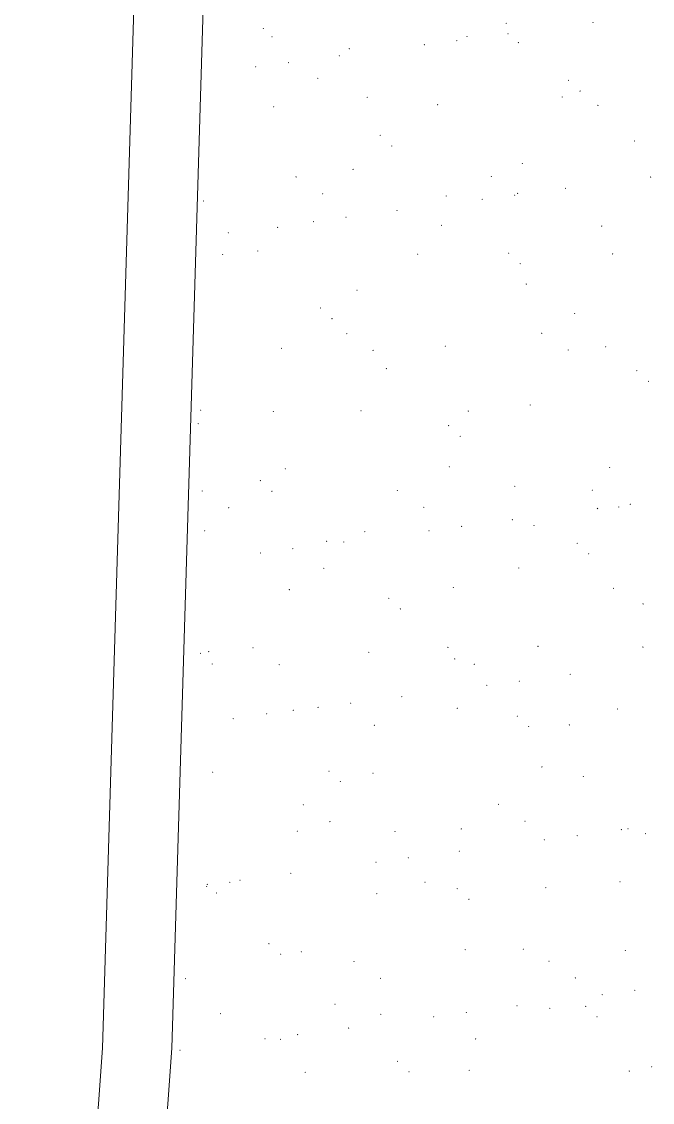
# Model space of a CAD drawing. Header units: millimetres. Extents: x 0 to 414, y 0 to 292.
# Drawn here: x 288.58 to 300.48, y 146.34 to 166.72 of the extents above; entities that cross this region are included whole.
import ezdxf

# ---------------------------------------------------------------- set-up
doc = ezdxf.new("R2010")
doc.units = ezdxf.units.MM

msp = doc.modelspace()

# ---------------------------------------------------------------- hatches: boundary and pattern name
h = msp.add_hatch(color=0)
h.dxf.hatch_style = 2
h.paths.add_polyline_path([(293.144222, 166.582725), (293.131169, 166.595778), (293.144222, 166.608831), (293.157275, 166.595778)])
h = msp.add_hatch(color=0)
h.dxf.hatch_style = 2
h.paths.add_polyline_path([(297.726806, 166.677975), (297.713753, 166.691028), (297.726806, 166.704081), (297.739858, 166.691028)])
h = msp.add_hatch(color=0)
h.dxf.hatch_style = 2
h.paths.add_polyline_path([(299.363694, 166.692086), (299.350642, 166.705139), (299.363694, 166.718192), (299.376747, 166.705139)])
h = msp.add_hatch(color=0)
h.dxf.hatch_style = 2
h.paths.add_polyline_path([(293.3065, 166.423975), (293.293447, 166.437028), (293.3065, 166.450081), (293.319553, 166.437028)])
h = msp.add_hatch(color=0)
h.dxf.hatch_style = 2
h.paths.add_polyline_path([(296.795472, 166.353419), (296.782419, 166.366472), (296.795472, 166.379525), (296.808525, 166.366472)])
h = msp.add_hatch(color=0)
h.dxf.hatch_style = 2
h.paths.add_polyline_path([(296.985972, 166.431031), (296.972919, 166.444083), (296.985972, 166.457136), (296.999025, 166.444083)])
h = msp.add_hatch(color=0)
h.dxf.hatch_style = 2
h.paths.add_polyline_path([(297.758556, 166.480419), (297.745503, 166.493472), (297.758556, 166.506525), (297.771608, 166.493472)])
h = msp.add_hatch(color=0)
h.dxf.hatch_style = 2
h.paths.add_polyline_path([(294.763472, 166.198197), (294.750419, 166.21125), (294.763472, 166.224303), (294.776525, 166.21125)])
h = msp.add_hatch(color=0)
h.dxf.hatch_style = 2
h.paths.add_polyline_path([(296.181639, 166.275808), (296.168586, 166.288861), (296.181639, 166.301914), (296.194692, 166.288861)])
h = msp.add_hatch(color=0)
h.dxf.hatch_style = 2
h.paths.add_polyline_path([(297.956111, 166.314614), (297.943058, 166.327667), (297.956111, 166.340719), (297.969164, 166.327667)])
h = msp.add_hatch(color=0)
h.dxf.hatch_style = 2
h.paths.add_polyline_path([(293.616944, 165.937142), (293.603892, 165.950194), (293.616944, 165.963247), (293.629997, 165.950194)])
h = msp.add_hatch(color=0)
h.dxf.hatch_style = 2
h.paths.add_polyline_path([(294.5765, 166.064142), (294.563447, 166.077194), (294.5765, 166.090247), (294.589553, 166.077194)])
h = msp.add_hatch(color=0)
h.dxf.hatch_style = 2
h.paths.add_polyline_path([(292.999583, 165.856003), (292.986531, 165.869056), (292.999583, 165.882108), (293.012636, 165.869056)])
h = msp.add_hatch(color=0)
h.dxf.hatch_style = 2
h.paths.add_polyline_path([(294.174333, 165.640808), (294.161281, 165.653861), (294.174333, 165.666914), (294.187386, 165.653861)])
h = msp.add_hatch(color=0)
h.dxf.hatch_style = 2
h.paths.add_polyline_path([(298.901556, 165.602003), (298.888503, 165.615056), (298.901556, 165.628108), (298.914608, 165.615056)])
h = msp.add_hatch(color=0)
h.dxf.hatch_style = 2
h.paths.add_polyline_path([(299.120278, 165.400919), (299.107225, 165.413972), (299.120278, 165.427025), (299.133331, 165.413972)])
h = msp.add_hatch(color=0)
h.dxf.hatch_style = 2
h.paths.add_polyline_path([(293.33825, 165.104586), (293.325197, 165.117639), (293.33825, 165.130692), (293.351303, 165.117639)])
h = msp.add_hatch(color=0)
h.dxf.hatch_style = 2
h.paths.add_polyline_path([(295.102139, 165.280975), (295.089086, 165.294028), (295.102139, 165.307081), (295.115192, 165.294028)])
h = msp.add_hatch(color=0)
h.dxf.hatch_style = 2
h.paths.add_polyline_path([(296.432111, 165.143392), (296.419058, 165.156444), (296.432111, 165.169497), (296.445164, 165.156444)])
h = msp.add_hatch(color=0)
h.dxf.hatch_style = 2
h.paths.add_polyline_path([(298.781611, 165.288031), (298.768558, 165.301083), (298.781611, 165.314136), (298.794664, 165.301083)])
h = msp.add_hatch(color=0)
h.dxf.hatch_style = 2
h.paths.add_polyline_path([(299.455417, 165.129281), (299.442364, 165.142333), (299.455417, 165.155386), (299.468469, 165.142333)])
h = msp.add_hatch(color=0)
h.dxf.hatch_style = 2
h.paths.add_polyline_path([(295.349083, 164.564836), (295.336031, 164.577889), (295.349083, 164.590942), (295.362136, 164.577889)])
h = msp.add_hatch(color=0)
h.dxf.hatch_style = 2
h.paths.add_polyline_path([(295.567806, 164.363753), (295.554753, 164.376806), (295.567806, 164.389858), (295.580858, 164.376806)])
h = msp.add_hatch(color=0)
h.dxf.hatch_style = 2
h.paths.add_polyline_path([(300.146861, 164.459003), (300.133808, 164.472056), (300.146861, 164.485108), (300.159914, 164.472056)])
h = msp.add_hatch(color=0)
h.dxf.hatch_style = 2
h.paths.add_polyline_path([(294.837556, 163.922781), (294.824503, 163.935833), (294.837556, 163.948886), (294.850608, 163.935833)])
h = msp.add_hatch(color=0)
h.dxf.hatch_style = 2
h.paths.add_polyline_path([(298.030194, 164.035669), (298.017142, 164.048722), (298.030194, 164.061775), (298.043247, 164.048722)])
h = msp.add_hatch(color=0)
h.dxf.hatch_style = 2
h.paths.add_polyline_path([(293.761583, 163.781669), (293.748531, 163.794722), (293.761583, 163.807775), (293.774636, 163.794722)])
h = msp.add_hatch(color=0)
h.dxf.hatch_style = 2
h.paths.add_polyline_path([(297.444583, 163.788725), (297.431531, 163.801778), (297.444583, 163.814831), (297.457636, 163.801778)])
h = msp.add_hatch(color=0)
h.dxf.hatch_style = 2
h.paths.add_polyline_path([(300.45025, 163.778142), (300.437197, 163.791194), (300.45025, 163.804247), (300.463303, 163.791194)])
h = msp.add_hatch(color=0)
h.dxf.hatch_style = 2
h.paths.add_polyline_path([(298.845111, 163.566475), (298.832058, 163.579528), (298.845111, 163.592581), (298.858164, 163.579528)])
h = msp.add_hatch(color=0)
h.dxf.hatch_style = 2
h.paths.add_polyline_path([(292.015333, 163.326586), (292.002281, 163.339639), (292.015333, 163.352692), (292.028386, 163.339639)])
h = msp.add_hatch(color=0)
h.dxf.hatch_style = 2
h.paths.add_polyline_path([(294.262528, 163.464169), (294.249475, 163.477222), (294.262528, 163.490275), (294.275581, 163.477222)])
h = msp.add_hatch(color=0)
h.dxf.hatch_style = 2
h.paths.add_polyline_path([(296.594389, 163.421836), (296.581336, 163.434889), (296.594389, 163.447942), (296.607442, 163.434889)])
h = msp.add_hatch(color=0)
h.dxf.hatch_style = 2
h.paths.add_polyline_path([(297.271722, 163.358336), (297.258669, 163.371389), (297.271722, 163.384442), (297.284775, 163.371389)])
h = msp.add_hatch(color=0)
h.dxf.hatch_style = 2
h.paths.add_polyline_path([(297.885556, 163.439475), (297.872503, 163.452528), (297.885556, 163.465581), (297.898608, 163.452528)])
h = msp.add_hatch(color=0)
h.dxf.hatch_style = 2
h.paths.add_polyline_path([(297.942, 163.471225), (297.928947, 163.484278), (297.942, 163.497331), (297.955053, 163.484278)])
h = msp.add_hatch(color=0)
h.dxf.hatch_style = 2
h.paths.add_polyline_path([(295.666583, 163.146669), (295.653531, 163.159722), (295.666583, 163.172775), (295.679636, 163.159722)])
h = msp.add_hatch(color=0)
h.dxf.hatch_style = 2
h.paths.add_polyline_path([(294.089667, 162.938531), (294.076614, 162.951583), (294.089667, 162.964636), (294.102719, 162.951583)])
h = msp.add_hatch(color=0)
h.dxf.hatch_style = 2
h.paths.add_polyline_path([(294.7035, 163.019669), (294.690447, 163.032722), (294.7035, 163.045775), (294.716553, 163.032722)])
h = msp.add_hatch(color=0)
h.dxf.hatch_style = 2
h.paths.add_polyline_path([(296.506194, 162.867975), (296.493142, 162.881028), (296.506194, 162.894081), (296.519247, 162.881028)])
h = msp.add_hatch(color=0)
h.dxf.hatch_style = 2
h.paths.add_polyline_path([(292.484528, 162.726864), (292.471475, 162.739917), (292.484528, 162.752969), (292.497581, 162.739917)])
h = msp.add_hatch(color=0)
h.dxf.hatch_style = 2
h.paths.add_polyline_path([(293.412333, 162.829169), (293.399281, 162.842222), (293.412333, 162.855275), (293.425386, 162.842222)])
h = msp.add_hatch(color=0)
h.dxf.hatch_style = 2
h.paths.add_polyline_path([(299.5295, 162.853864), (299.516447, 162.866917), (299.5295, 162.879969), (299.542553, 162.866917)])
h = msp.add_hatch(color=0)
h.dxf.hatch_style = 2
h.paths.add_polyline_path([(292.375167, 162.317642), (292.362114, 162.330694), (292.375167, 162.343747), (292.388219, 162.330694)])
h = msp.add_hatch(color=0)
h.dxf.hatch_style = 2
h.paths.add_polyline_path([(293.041917, 162.384669), (293.028864, 162.397722), (293.041917, 162.410775), (293.054969, 162.397722)])
h = msp.add_hatch(color=0)
h.dxf.hatch_style = 2
h.paths.add_polyline_path([(296.054639, 162.324697), (296.041586, 162.33775), (296.054639, 162.350803), (296.067692, 162.33775)])
h = msp.add_hatch(color=0)
h.dxf.hatch_style = 2
h.paths.add_polyline_path([(297.772667, 162.345864), (297.759614, 162.358917), (297.772667, 162.371969), (297.785719, 162.358917)])
h = msp.add_hatch(color=0)
h.dxf.hatch_style = 2
h.paths.add_polyline_path([(299.734111, 162.328225), (299.721058, 162.341278), (299.734111, 162.354331), (299.747164, 162.341278)])
h = msp.add_hatch(color=0)
h.dxf.hatch_style = 2
h.paths.add_polyline_path([(297.991389, 162.144781), (297.978336, 162.157833), (297.991389, 162.170886), (298.004442, 162.157833)])
h = msp.add_hatch(color=0)
h.dxf.hatch_style = 2
h.paths.add_polyline_path([(294.911639, 161.643836), (294.898586, 161.656889), (294.911639, 161.669942), (294.924692, 161.656889)])
h = msp.add_hatch(color=0)
h.dxf.hatch_style = 2
h.paths.add_polyline_path([(298.104278, 161.760253), (298.091225, 161.773306), (298.104278, 161.786358), (298.117331, 161.773306)])
h = msp.add_hatch(color=0)
h.dxf.hatch_style = 2
h.paths.add_polyline_path([(294.220194, 161.308697), (294.207142, 161.32175), (294.220194, 161.334803), (294.233247, 161.32175)])
h = msp.add_hatch(color=0)
h.dxf.hatch_style = 2
h.paths.add_polyline_path([(294.438917, 161.107614), (294.425864, 161.120667), (294.438917, 161.133719), (294.451969, 161.120667)])
h = msp.add_hatch(color=0)
h.dxf.hatch_style = 2
h.paths.add_polyline_path([(299.017972, 161.202864), (299.004919, 161.215917), (299.017972, 161.228969), (299.031025, 161.215917)])
h = msp.add_hatch(color=0)
h.dxf.hatch_style = 2
h.paths.add_polyline_path([(294.717611, 160.825392), (294.704558, 160.838444), (294.717611, 160.851497), (294.730664, 160.838444)])
h = msp.add_hatch(color=0)
h.dxf.hatch_style = 2
h.paths.add_polyline_path([(298.397083, 160.832447), (298.384031, 160.8455), (298.397083, 160.858553), (298.410136, 160.8455)])
h = msp.add_hatch(color=0)
h.dxf.hatch_style = 2
h.paths.add_polyline_path([(293.486417, 160.550225), (293.473364, 160.563278), (293.486417, 160.576331), (293.499469, 160.563278)])
h = msp.add_hatch(color=0)
h.dxf.hatch_style = 2
h.paths.add_polyline_path([(295.215028, 160.507892), (295.201975, 160.520944), (295.215028, 160.533997), (295.228081, 160.520944)])
h = msp.add_hatch(color=0)
h.dxf.hatch_style = 2
h.paths.add_polyline_path([(296.580278, 160.589031), (296.567225, 160.602083), (296.580278, 160.615136), (296.593331, 160.602083)])
h = msp.add_hatch(color=0)
h.dxf.hatch_style = 2
h.paths.add_polyline_path([(298.8945, 160.514947), (298.881447, 160.528), (298.8945, 160.541053), (298.907553, 160.528)])
h = msp.add_hatch(color=0)
h.dxf.hatch_style = 2
h.paths.add_polyline_path([(299.603583, 160.574919), (299.590531, 160.587972), (299.603583, 160.601025), (299.616636, 160.587972)])
h = msp.add_hatch(color=0)
h.dxf.hatch_style = 2
h.paths.add_polyline_path([(295.4655, 160.165697), (295.452447, 160.17875), (295.4655, 160.191803), (295.478553, 160.17875)])
h = msp.add_hatch(color=0)
h.dxf.hatch_style = 2
h.paths.add_polyline_path([(300.192722, 160.126892), (300.179669, 160.139944), (300.192722, 160.152997), (300.205775, 160.139944)])
h = msp.add_hatch(color=0)
h.dxf.hatch_style = 2
h.paths.add_polyline_path([(300.411444, 159.925808), (300.398392, 159.938861), (300.411444, 159.951914), (300.424497, 159.938861)])
h = msp.add_hatch(color=0)
h.dxf.hatch_style = 2
h.paths.add_polyline_path([(298.178361, 159.481308), (298.165308, 159.494361), (298.178361, 159.507414), (298.191414, 159.494361)])
h = msp.add_hatch(color=0)
h.dxf.hatch_style = 2
h.paths.add_polyline_path([(291.962417, 159.382531), (291.949364, 159.395583), (291.962417, 159.408636), (291.975469, 159.395583)])
h = msp.add_hatch(color=0)
h.dxf.hatch_style = 2
h.paths.add_polyline_path([(293.331194, 159.357836), (293.318142, 159.370889), (293.331194, 159.383942), (293.344247, 159.370889)])
h = msp.add_hatch(color=0)
h.dxf.hatch_style = 2
h.paths.add_polyline_path([(294.985722, 159.368419), (294.972669, 159.381472), (294.985722, 159.394525), (294.998775, 159.381472)])
h = msp.add_hatch(color=0)
h.dxf.hatch_style = 2
h.paths.add_polyline_path([(297.010667, 159.364892), (296.997614, 159.377944), (297.010667, 159.390997), (297.023719, 159.377944)])
h = msp.add_hatch(color=0)
h.dxf.hatch_style = 2
h.paths.add_polyline_path([(291.913028, 159.128531), (291.899975, 159.141583), (291.913028, 159.154636), (291.926081, 159.141583)])
h = msp.add_hatch(color=0)
h.dxf.hatch_style = 2
h.paths.add_polyline_path([(296.64025, 159.089725), (296.627197, 159.102778), (296.64025, 159.115831), (296.653303, 159.102778)])
h = msp.add_hatch(color=0)
h.dxf.hatch_style = 2
h.paths.add_polyline_path([(296.858972, 158.888642), (296.845919, 158.901694), (296.858972, 158.914747), (296.872025, 158.901694)])
h = msp.add_hatch(color=0)
h.dxf.hatch_style = 2
h.paths.add_polyline_path([(293.5605, 158.274808), (293.547447, 158.287861), (293.5605, 158.300914), (293.573553, 158.287861)])
h = msp.add_hatch(color=0)
h.dxf.hatch_style = 2
h.paths.add_polyline_path([(296.654361, 158.313614), (296.641308, 158.326667), (296.654361, 158.339719), (296.667414, 158.326667)])
h = msp.add_hatch(color=0)
h.dxf.hatch_style = 2
h.paths.add_polyline_path([(299.677667, 158.299503), (299.664614, 158.312556), (299.677667, 158.325608), (299.690719, 158.312556)])
h = msp.add_hatch(color=0)
h.dxf.hatch_style = 2
h.paths.add_polyline_path([(293.087778, 158.052558), (293.074725, 158.065611), (293.087778, 158.078664), (293.100831, 158.065611)])
h = msp.add_hatch(color=0)
h.dxf.hatch_style = 2
h.paths.add_polyline_path([(291.990639, 157.858531), (291.977586, 157.871583), (291.990639, 157.884636), (292.003692, 157.871583)])
h = msp.add_hatch(color=0)
h.dxf.hatch_style = 2
h.paths.add_polyline_path([(293.3065, 157.851475), (293.293447, 157.864528), (293.3065, 157.877581), (293.319553, 157.864528)])
h = msp.add_hatch(color=0)
h.dxf.hatch_style = 2
h.paths.add_polyline_path([(295.673639, 157.865586), (295.660586, 157.878639), (295.673639, 157.891692), (295.686692, 157.878639)])
h = msp.add_hatch(color=0)
h.dxf.hatch_style = 2
h.paths.add_polyline_path([(297.889083, 157.946725), (297.876031, 157.959778), (297.889083, 157.972831), (297.902136, 157.959778)])
h = msp.add_hatch(color=0)
h.dxf.hatch_style = 2
h.paths.add_polyline_path([(299.353111, 157.872642), (299.340058, 157.885694), (299.353111, 157.898747), (299.366164, 157.885694)])
h = msp.add_hatch(color=0)
h.dxf.hatch_style = 2
h.paths.add_polyline_path([(300.065722, 157.608058), (300.052669, 157.621111), (300.065722, 157.634164), (300.078775, 157.621111)])
h = msp.add_hatch(color=0)
h.dxf.hatch_style = 2
h.paths.add_polyline_path([(292.491583, 157.541031), (292.478531, 157.554083), (292.491583, 157.567136), (292.504636, 157.554083)])
h = msp.add_hatch(color=0)
h.dxf.hatch_style = 2
h.paths.add_polyline_path([(296.171056, 157.548086), (296.158003, 157.561139), (296.171056, 157.574192), (296.184108, 157.561139)])
h = msp.add_hatch(color=0)
h.dxf.hatch_style = 2
h.paths.add_polyline_path([(299.448361, 157.526919), (299.435308, 157.539972), (299.448361, 157.553025), (299.461414, 157.539972)])
h = msp.add_hatch(color=0)
h.dxf.hatch_style = 2
h.paths.add_polyline_path([(299.850528, 157.555142), (299.837475, 157.568194), (299.850528, 157.581247), (299.863581, 157.568194)])
h = msp.add_hatch(color=0)
h.dxf.hatch_style = 2
h.paths.add_polyline_path([(296.883667, 157.188253), (296.870614, 157.201306), (296.883667, 157.214358), (296.896719, 157.201306)])
h = msp.add_hatch(color=0)
h.dxf.hatch_style = 2
h.paths.add_polyline_path([(297.843222, 157.315253), (297.830169, 157.328306), (297.843222, 157.341358), (297.856275, 157.328306)])
h = msp.add_hatch(color=0)
h.dxf.hatch_style = 2
h.paths.add_polyline_path([(298.252444, 157.205892), (298.239392, 157.218944), (298.252444, 157.231997), (298.265497, 157.218944)])
h = msp.add_hatch(color=0)
h.dxf.hatch_style = 2
h.paths.add_polyline_path([(292.0365, 157.103586), (292.023447, 157.116639), (292.0365, 157.129692), (292.049553, 157.116639)])
h = msp.add_hatch(color=0)
h.dxf.hatch_style = 2
h.paths.add_polyline_path([(295.059806, 157.089475), (295.046753, 157.102528), (295.059806, 157.115581), (295.072858, 157.102528)])
h = msp.add_hatch(color=0)
h.dxf.hatch_style = 2
h.paths.add_polyline_path([(296.269833, 157.107114), (296.256781, 157.120167), (296.269833, 157.133219), (296.282886, 157.120167)])
h = msp.add_hatch(color=0)
h.dxf.hatch_style = 2
h.paths.add_polyline_path([(293.701611, 156.768447), (293.688558, 156.7815), (293.701611, 156.794553), (293.714664, 156.7815)])
h = msp.add_hatch(color=0)
h.dxf.hatch_style = 2
h.paths.add_polyline_path([(294.336611, 156.909558), (294.323558, 156.922611), (294.336611, 156.935664), (294.349664, 156.922611)])
h = msp.add_hatch(color=0)
h.dxf.hatch_style = 2
h.paths.add_polyline_path([(294.664694, 156.895447), (294.651642, 156.9085), (294.664694, 156.921553), (294.677747, 156.9085)])
h = msp.add_hatch(color=0)
h.dxf.hatch_style = 2
h.paths.add_polyline_path([(299.063833, 156.870753), (299.050781, 156.883806), (299.063833, 156.896858), (299.076886, 156.883806)])
h = msp.add_hatch(color=0)
h.dxf.hatch_style = 2
h.paths.add_polyline_path([(293.087778, 156.687308), (293.074725, 156.700361), (293.087778, 156.713414), (293.100831, 156.700361)])
h = msp.add_hatch(color=0)
h.dxf.hatch_style = 2
h.paths.add_polyline_path([(299.282556, 156.669669), (299.269503, 156.682722), (299.282556, 156.695775), (299.295608, 156.682722)])
h = msp.add_hatch(color=0)
h.dxf.hatch_style = 2
h.paths.add_polyline_path([(294.283694, 156.398031), (294.270642, 156.411083), (294.283694, 156.424136), (294.296747, 156.411083)])
h = msp.add_hatch(color=0)
h.dxf.hatch_style = 2
h.paths.add_polyline_path([(297.963167, 156.405086), (297.950114, 156.418139), (297.963167, 156.431192), (297.976219, 156.418139)])
h = msp.add_hatch(color=0)
h.dxf.hatch_style = 2
h.paths.add_polyline_path([(293.634583, 155.995864), (293.621531, 156.008917), (293.634583, 156.021969), (293.647636, 156.008917)])
h = msp.add_hatch(color=0)
h.dxf.hatch_style = 2
h.paths.add_polyline_path([(296.728444, 156.034669), (296.715392, 156.047722), (296.728444, 156.060775), (296.741497, 156.047722)])
h = msp.add_hatch(color=0)
h.dxf.hatch_style = 2
h.paths.add_polyline_path([(299.75175, 156.020558), (299.738697, 156.033611), (299.75175, 156.046664), (299.764803, 156.033611)])
h = msp.add_hatch(color=0)
h.dxf.hatch_style = 2
h.paths.add_polyline_path([(295.511361, 155.833586), (295.498308, 155.846639), (295.511361, 155.859692), (295.524414, 155.846639)])
h = msp.add_hatch(color=0)
h.dxf.hatch_style = 2
h.paths.add_polyline_path([(300.309139, 155.727753), (300.296086, 155.740806), (300.309139, 155.753858), (300.322192, 155.740806)])
h = msp.add_hatch(color=0)
h.dxf.hatch_style = 2
h.paths.add_polyline_path([(295.730083, 155.632503), (295.717031, 155.645556), (295.730083, 155.658608), (295.743136, 155.645556)])
h = msp.add_hatch(color=0)
h.dxf.hatch_style = 2
h.paths.add_polyline_path([(298.326528, 154.926947), (298.313475, 154.94), (298.326528, 154.953053), (298.339581, 154.94)])
h = msp.add_hatch(color=0)
h.dxf.hatch_style = 2
h.paths.add_polyline_path([(300.305611, 154.912836), (300.292558, 154.925889), (300.305611, 154.938942), (300.318664, 154.925889)])
h = msp.add_hatch(color=0)
h.dxf.hatch_style = 2
h.paths.add_polyline_path([(291.958889, 154.796419), (291.945836, 154.809472), (291.958889, 154.822525), (291.971942, 154.809472)])
h = msp.add_hatch(color=0)
h.dxf.hatch_style = 2
h.paths.add_polyline_path([(292.114111, 154.828169), (292.101058, 154.841222), (292.114111, 154.854275), (292.127164, 154.841222)])
h = msp.add_hatch(color=0)
h.dxf.hatch_style = 2
h.paths.add_polyline_path([(292.946667, 154.898725), (292.933614, 154.911778), (292.946667, 154.924831), (292.959719, 154.911778)])
h = msp.add_hatch(color=0)
h.dxf.hatch_style = 2
h.paths.add_polyline_path([(295.133889, 154.814058), (295.120836, 154.827111), (295.133889, 154.840164), (295.146942, 154.827111)])
h = msp.add_hatch(color=0)
h.dxf.hatch_style = 2
h.paths.add_polyline_path([(296.626139, 154.905781), (296.613086, 154.918833), (296.626139, 154.931886), (296.639192, 154.918833)])
h = msp.add_hatch(color=0)
h.dxf.hatch_style = 2
h.paths.add_polyline_path([(292.177611, 154.595336), (292.164558, 154.608389), (292.177611, 154.621442), (292.190664, 154.608389)])
h = msp.add_hatch(color=0)
h.dxf.hatch_style = 2
h.paths.add_polyline_path([(293.444083, 154.581225), (293.431031, 154.594278), (293.444083, 154.607331), (293.457136, 154.594278)])
h = msp.add_hatch(color=0)
h.dxf.hatch_style = 2
h.paths.add_polyline_path([(296.756667, 154.690586), (296.743614, 154.703639), (296.756667, 154.716692), (296.769719, 154.703639)])
h = msp.add_hatch(color=0)
h.dxf.hatch_style = 2
h.paths.add_polyline_path([(297.123556, 154.588281), (297.110503, 154.601333), (297.123556, 154.614386), (297.136608, 154.601333)])
h = msp.add_hatch(color=0)
h.dxf.hatch_style = 2
h.paths.add_polyline_path([(298.933306, 154.397781), (298.920253, 154.410833), (298.933306, 154.423886), (298.946358, 154.410833)])
h = msp.add_hatch(color=0)
h.dxf.hatch_style = 2
h.paths.add_polyline_path([(297.359917, 154.189642), (297.346864, 154.202694), (297.359917, 154.215747), (297.372969, 154.202694)])
h = msp.add_hatch(color=0)
h.dxf.hatch_style = 2
h.paths.add_polyline_path([(297.97375, 154.270781), (297.960697, 154.283833), (297.97375, 154.296886), (297.986803, 154.283833)])
h = msp.add_hatch(color=0)
h.dxf.hatch_style = 2
h.paths.add_polyline_path([(295.754778, 153.977975), (295.741725, 153.991028), (295.754778, 154.004081), (295.767831, 153.991028)])
h = msp.add_hatch(color=0)
h.dxf.hatch_style = 2
h.paths.add_polyline_path([(293.708667, 153.720447), (293.695614, 153.7335), (293.708667, 153.746553), (293.721719, 153.7335)])
h = msp.add_hatch(color=0)
h.dxf.hatch_style = 2
h.paths.add_polyline_path([(294.177861, 153.773364), (294.164808, 153.786417), (294.177861, 153.799469), (294.190914, 153.786417)])
h = msp.add_hatch(color=0)
h.dxf.hatch_style = 2
h.paths.add_polyline_path([(294.791694, 153.854503), (294.778642, 153.867556), (294.791694, 153.880608), (294.804747, 153.867556)])
h = msp.add_hatch(color=0)
h.dxf.hatch_style = 2
h.paths.add_polyline_path([(296.802528, 153.759253), (296.789475, 153.772306), (296.802528, 153.785358), (296.815581, 153.772306)])
h = msp.add_hatch(color=0)
h.dxf.hatch_style = 2
h.paths.add_polyline_path([(299.825833, 153.745142), (299.812781, 153.758194), (299.825833, 153.771247), (299.838886, 153.758194)])
h = msp.add_hatch(color=0)
h.dxf.hatch_style = 2
h.paths.add_polyline_path([(292.572722, 153.561697), (292.559669, 153.57475), (292.572722, 153.587803), (292.585775, 153.57475)])
h = msp.add_hatch(color=0)
h.dxf.hatch_style = 2
h.paths.add_polyline_path([(293.204194, 153.653419), (293.191142, 153.666472), (293.204194, 153.679525), (293.217247, 153.666472)])
h = msp.add_hatch(color=0)
h.dxf.hatch_style = 2
h.paths.add_polyline_path([(297.934944, 153.611086), (297.921892, 153.624139), (297.934944, 153.637192), (297.947997, 153.624139)])
h = msp.add_hatch(color=0)
h.dxf.hatch_style = 2
h.paths.add_polyline_path([(295.239722, 153.438225), (295.226669, 153.451278), (295.239722, 153.464331), (295.252775, 153.451278)])
h = msp.add_hatch(color=0)
h.dxf.hatch_style = 2
h.paths.add_polyline_path([(298.150139, 153.413531), (298.137086, 153.426583), (298.150139, 153.439636), (298.163192, 153.426583)])
h = msp.add_hatch(color=0)
h.dxf.hatch_style = 2
h.paths.add_polyline_path([(298.919194, 153.445281), (298.906142, 153.458333), (298.919194, 153.471386), (298.932247, 153.458333)])
h = msp.add_hatch(color=0)
h.dxf.hatch_style = 2
h.paths.add_polyline_path([(292.188194, 152.552753), (292.175142, 152.565806), (292.188194, 152.578858), (292.201247, 152.565806)])
h = msp.add_hatch(color=0)
h.dxf.hatch_style = 2
h.paths.add_polyline_path([(294.382472, 152.573919), (294.369419, 152.586972), (294.382472, 152.600025), (294.395525, 152.586972)])
h = msp.add_hatch(color=0)
h.dxf.hatch_style = 2
h.paths.add_polyline_path([(295.2115, 152.535114), (295.198447, 152.548167), (295.2115, 152.561219), (295.224553, 152.548167)])
h = msp.add_hatch(color=0)
h.dxf.hatch_style = 2
h.paths.add_polyline_path([(298.400611, 152.651531), (298.387558, 152.664583), (298.400611, 152.677636), (298.413664, 152.664583)])
h = msp.add_hatch(color=0)
h.dxf.hatch_style = 2
h.paths.add_polyline_path([(299.18025, 152.471614), (299.167197, 152.484667), (299.18025, 152.497719), (299.193303, 152.484667)])
h = msp.add_hatch(color=0)
h.dxf.hatch_style = 2
h.paths.add_polyline_path([(294.597667, 152.376364), (294.584614, 152.389417), (294.597667, 152.402469), (294.610719, 152.389417)])
h = msp.add_hatch(color=0)
h.dxf.hatch_style = 2
h.paths.add_polyline_path([(293.899167, 151.938919), (293.886114, 151.951972), (293.899167, 151.965025), (293.912219, 151.951972)])
h = msp.add_hatch(color=0)
h.dxf.hatch_style = 2
h.paths.add_polyline_path([(297.582167, 151.945975), (297.569114, 151.959028), (297.582167, 151.972081), (297.595219, 151.959028)])
h = msp.add_hatch(color=0)
h.dxf.hatch_style = 2
h.paths.add_polyline_path([(294.400111, 151.621419), (294.387058, 151.634472), (294.400111, 151.647525), (294.413164, 151.634472)])
h = msp.add_hatch(color=0)
h.dxf.hatch_style = 2
h.paths.add_polyline_path([(296.876611, 151.483836), (296.863558, 151.496889), (296.876611, 151.509942), (296.889664, 151.496889)])
h = msp.add_hatch(color=0)
h.dxf.hatch_style = 2
h.paths.add_polyline_path([(298.079583, 151.628475), (298.066531, 151.641528), (298.079583, 151.654581), (298.092636, 151.641528)])
h = msp.add_hatch(color=0)
h.dxf.hatch_style = 2
h.paths.add_polyline_path([(299.899917, 151.469725), (299.886864, 151.482778), (299.899917, 151.495831), (299.912969, 151.482778)])
h = msp.add_hatch(color=0)
h.dxf.hatch_style = 2
h.paths.add_polyline_path([(300.023389, 151.483836), (300.010336, 151.496889), (300.023389, 151.509942), (300.036442, 151.496889)])
h = msp.add_hatch(color=0)
h.dxf.hatch_style = 2
h.paths.add_polyline_path([(293.786278, 151.441503), (293.773225, 151.454556), (293.786278, 151.467608), (293.799331, 151.454556)])
h = msp.add_hatch(color=0)
h.dxf.hatch_style = 2
h.paths.add_polyline_path([(295.627778, 151.434447), (295.614725, 151.4475), (295.627778, 151.460553), (295.640831, 151.4475)])
h = msp.add_hatch(color=0)
h.dxf.hatch_style = 2
h.paths.add_polyline_path([(298.446472, 151.275697), (298.433419, 151.28875), (298.446472, 151.301803), (298.459525, 151.28875)])
h = msp.add_hatch(color=0)
h.dxf.hatch_style = 2
h.paths.add_polyline_path([(299.063833, 151.356836), (299.050781, 151.369889), (299.063833, 151.382942), (299.076886, 151.369889)])
h = msp.add_hatch(color=0)
h.dxf.hatch_style = 2
h.paths.add_polyline_path([(300.355, 151.392114), (300.341947, 151.405167), (300.355, 151.418219), (300.368053, 151.405167)])
h = msp.add_hatch(color=0)
h.dxf.hatch_style = 2
h.paths.add_polyline_path([(296.841333, 151.064031), (296.828281, 151.077083), (296.841333, 151.090136), (296.854386, 151.077083)])
h = msp.add_hatch(color=0)
h.dxf.hatch_style = 2
h.paths.add_polyline_path([(295.267944, 150.855892), (295.254892, 150.868944), (295.267944, 150.881997), (295.280997, 150.868944)])
h = msp.add_hatch(color=0)
h.dxf.hatch_style = 2
h.paths.add_polyline_path([(295.881778, 150.937031), (295.868725, 150.950083), (295.881778, 150.963136), (295.894831, 150.950083)])
h = msp.add_hatch(color=0)
h.dxf.hatch_style = 2
h.paths.add_polyline_path([(293.662806, 150.644225), (293.649753, 150.657278), (293.662806, 150.670331), (293.675858, 150.657278)])
h = msp.add_hatch(color=0)
h.dxf.hatch_style = 2
h.paths.add_polyline_path([(292.085889, 150.436086), (292.072836, 150.449139), (292.085889, 150.462192), (292.098942, 150.449139)])
h = msp.add_hatch(color=0)
h.dxf.hatch_style = 2
h.paths.add_polyline_path([(292.51275, 150.474892), (292.499697, 150.487944), (292.51275, 150.500997), (292.525803, 150.487944)])
h = msp.add_hatch(color=0)
h.dxf.hatch_style = 2
h.paths.add_polyline_path([(292.70325, 150.517225), (292.690197, 150.530278), (292.70325, 150.543331), (292.716303, 150.530278)])
h = msp.add_hatch(color=0)
h.dxf.hatch_style = 2
h.paths.add_polyline_path([(296.192222, 150.478419), (296.179169, 150.491472), (296.192222, 150.504525), (296.205275, 150.491472)])
h = msp.add_hatch(color=0)
h.dxf.hatch_style = 2
h.paths.add_polyline_path([(299.871694, 150.485475), (299.858642, 150.498528), (299.871694, 150.511581), (299.884747, 150.498528)])
h = msp.add_hatch(color=0)
h.dxf.hatch_style = 2
h.paths.add_polyline_path([(292.075306, 150.397281), (292.062253, 150.410333), (292.075306, 150.423386), (292.088358, 150.410333)])
h = msp.add_hatch(color=0)
h.dxf.hatch_style = 2
h.paths.add_polyline_path([(292.262278, 150.273808), (292.249225, 150.286861), (292.262278, 150.299914), (292.275331, 150.286861)])
h = msp.add_hatch(color=0)
h.dxf.hatch_style = 2
h.paths.add_polyline_path([(295.285583, 150.259697), (295.272531, 150.27275), (295.285583, 150.285803), (295.298636, 150.27275)])
h = msp.add_hatch(color=0)
h.dxf.hatch_style = 2
h.paths.add_polyline_path([(296.802528, 150.354947), (296.789475, 150.368), (296.802528, 150.381053), (296.815581, 150.368)])
h = msp.add_hatch(color=0)
h.dxf.hatch_style = 2
h.paths.add_polyline_path([(298.474694, 150.376114), (298.461642, 150.389167), (298.474694, 150.402219), (298.487747, 150.389167)])
h = msp.add_hatch(color=0)
h.dxf.hatch_style = 2
h.paths.add_polyline_path([(297.02125, 150.157392), (297.008197, 150.170444), (297.02125, 150.183497), (297.034303, 150.170444)])
h = msp.add_hatch(color=0)
h.dxf.hatch_style = 2
h.paths.add_polyline_path([(293.250056, 149.317781), (293.237003, 149.330833), (293.250056, 149.343886), (293.263108, 149.330833)])
h = msp.add_hatch(color=0)
h.dxf.hatch_style = 2
h.paths.add_polyline_path([(296.950694, 149.204892), (296.937642, 149.217944), (296.950694, 149.230997), (296.963747, 149.217944)])
h = msp.add_hatch(color=0)
h.dxf.hatch_style = 2
h.paths.add_polyline_path([(298.047833, 149.215475), (298.034781, 149.228528), (298.047833, 149.241581), (298.060886, 149.228528)])
h = msp.add_hatch(color=0)
h.dxf.hatch_style = 2
h.paths.add_polyline_path([(293.468778, 149.120225), (293.455725, 149.133278), (293.468778, 149.146331), (293.481831, 149.133278)])
h = msp.add_hatch(color=0)
h.dxf.hatch_style = 2
h.paths.add_polyline_path([(293.860361, 149.166086), (293.847308, 149.179139), (293.860361, 149.192192), (293.873414, 149.179139)])
h = msp.add_hatch(color=0)
h.dxf.hatch_style = 2
h.paths.add_polyline_path([(299.974, 149.190781), (299.960947, 149.203833), (299.974, 149.216886), (299.987053, 149.203833)])
h = msp.add_hatch(color=0)
h.dxf.hatch_style = 2
h.paths.add_polyline_path([(294.855194, 148.982642), (294.842142, 148.995694), (294.855194, 149.008747), (294.868247, 148.995694)])
h = msp.add_hatch(color=0)
h.dxf.hatch_style = 2
h.paths.add_polyline_path([(298.534667, 148.989697), (298.521614, 149.00275), (298.534667, 149.015803), (298.547719, 149.00275)])
h = msp.add_hatch(color=0)
h.dxf.hatch_style = 2
h.paths.add_polyline_path([(291.673139, 148.658086), (291.660086, 148.671139), (291.673139, 148.684192), (291.686192, 148.671139)])
h = msp.add_hatch(color=0)
h.dxf.hatch_style = 2
h.paths.add_polyline_path([(295.352611, 148.665142), (295.339558, 148.678194), (295.352611, 148.691247), (295.365664, 148.678194)])
h = msp.add_hatch(color=0)
h.dxf.hatch_style = 2
h.paths.add_polyline_path([(299.032083, 148.672197), (299.019031, 148.68525), (299.032083, 148.698303), (299.045136, 148.68525)])
h = msp.add_hatch(color=0)
h.dxf.hatch_style = 2
h.paths.add_polyline_path([(300.153917, 148.439364), (300.140864, 148.452417), (300.153917, 148.465469), (300.166969, 148.452417)])
h = msp.add_hatch(color=0)
h.dxf.hatch_style = 2
h.paths.add_polyline_path([(299.536556, 148.358225), (299.523503, 148.371278), (299.536556, 148.384331), (299.549608, 148.371278)])
h = msp.add_hatch(color=0)
h.dxf.hatch_style = 2
h.paths.add_polyline_path([(292.336361, 147.998392), (292.323308, 148.011444), (292.336361, 148.024497), (292.349414, 148.011444)])
h = msp.add_hatch(color=0)
h.dxf.hatch_style = 2
h.paths.add_polyline_path([(294.495361, 148.178308), (294.482308, 148.191361), (294.495361, 148.204414), (294.508414, 148.191361)])
h = msp.add_hatch(color=0)
h.dxf.hatch_style = 2
h.paths.add_polyline_path([(295.359667, 147.984281), (295.346614, 147.997333), (295.359667, 148.010386), (295.372719, 147.997333)])
h = msp.add_hatch(color=0)
h.dxf.hatch_style = 2
h.paths.add_polyline_path([(296.971861, 148.019558), (296.958808, 148.032611), (296.971861, 148.045664), (296.984914, 148.032611)])
h = msp.add_hatch(color=0)
h.dxf.hatch_style = 2
h.paths.add_polyline_path([(297.931417, 148.146558), (297.918364, 148.159611), (297.931417, 148.172664), (297.944469, 148.159611)])
h = msp.add_hatch(color=0)
h.dxf.hatch_style = 2
h.paths.add_polyline_path([(298.548778, 148.097169), (298.535725, 148.110222), (298.548778, 148.123275), (298.561831, 148.110222)])
h = msp.add_hatch(color=0)
h.dxf.hatch_style = 2
h.paths.add_polyline_path([(299.226111, 148.135975), (299.213058, 148.149028), (299.226111, 148.162081), (299.239164, 148.149028)])
h = msp.add_hatch(color=0)
h.dxf.hatch_style = 2
h.paths.add_polyline_path([(296.358028, 147.938419), (296.344975, 147.951472), (296.358028, 147.964525), (296.371081, 147.951472)])
h = msp.add_hatch(color=0)
h.dxf.hatch_style = 2
h.paths.add_polyline_path([(299.441306, 147.938419), (299.428253, 147.951472), (299.441306, 147.964525), (299.454358, 147.951472)])
h = msp.add_hatch(color=0)
h.dxf.hatch_style = 2
h.paths.add_polyline_path([(293.789806, 147.603281), (293.776753, 147.616333), (293.789806, 147.629386), (293.802858, 147.616333)])
h = msp.add_hatch(color=0)
h.dxf.hatch_style = 2
h.paths.add_polyline_path([(294.752889, 147.726753), (294.739836, 147.739806), (294.752889, 147.752858), (294.765942, 147.739806)])
h = msp.add_hatch(color=0)
h.dxf.hatch_style = 2
h.paths.add_polyline_path([(293.175972, 147.522142), (293.162919, 147.535194), (293.175972, 147.548247), (293.189025, 147.535194)])
h = msp.add_hatch(color=0)
h.dxf.hatch_style = 2
h.paths.add_polyline_path([(293.468778, 147.515086), (293.455725, 147.528139), (293.468778, 147.541192), (293.481831, 147.528139)])
h = msp.add_hatch(color=0)
h.dxf.hatch_style = 2
h.paths.add_polyline_path([(297.14825, 147.522142), (297.135197, 147.535194), (297.14825, 147.548247), (297.161303, 147.535194)])
h = msp.add_hatch(color=0)
h.dxf.hatch_style = 2
h.paths.add_polyline_path([(291.570833, 147.310475), (291.557781, 147.323528), (291.570833, 147.336581), (291.583886, 147.323528)])
h = msp.add_hatch(color=0)
h.dxf.hatch_style = 2
h.paths.add_polyline_path([(295.673639, 147.098808), (295.660586, 147.111861), (295.673639, 147.124914), (295.686692, 147.111861)])
h = msp.add_hatch(color=0)
h.dxf.hatch_style = 2
h.paths.add_polyline_path([(300.471417, 146.996503), (300.458364, 147.009556), (300.471417, 147.022608), (300.484469, 147.009556)])
h = msp.add_hatch(color=0)
h.dxf.hatch_style = 2
h.paths.add_polyline_path([(293.934444, 146.890669), (293.921392, 146.903722), (293.934444, 146.916775), (293.947497, 146.903722)])
h = msp.add_hatch(color=0)
h.dxf.hatch_style = 2
h.paths.add_polyline_path([(295.892361, 146.901253), (295.879308, 146.914306), (295.892361, 146.927358), (295.905414, 146.914306)])
h = msp.add_hatch(color=0)
h.dxf.hatch_style = 2
h.paths.add_polyline_path([(297.028306, 146.929475), (297.015253, 146.942528), (297.028306, 146.955581), (297.041358, 146.942528)])
h = msp.add_hatch(color=0)
h.dxf.hatch_style = 2
h.paths.add_polyline_path([(300.048083, 146.915364), (300.035031, 146.928417), (300.048083, 146.941469), (300.061136, 146.928417)])

# ---------------------------------------------------------------- linework, layer by layer
at = {"color": 0, "lineweight": 0}
for points in [[(288.582806, 126.103944), (290.110333, 147.358806), (290.752389, 168.656), (290.505444, 189.963778), (289.376556, 211.243333)], [(289.888083, 126.103944), (291.415611, 147.358806), (292.057667, 168.656), (291.81425, 189.963778), (290.681833, 211.243333)]]:
    msp.add_lwpolyline(points, dxfattribs=at)

doc.saveas('drawing.dxf')
